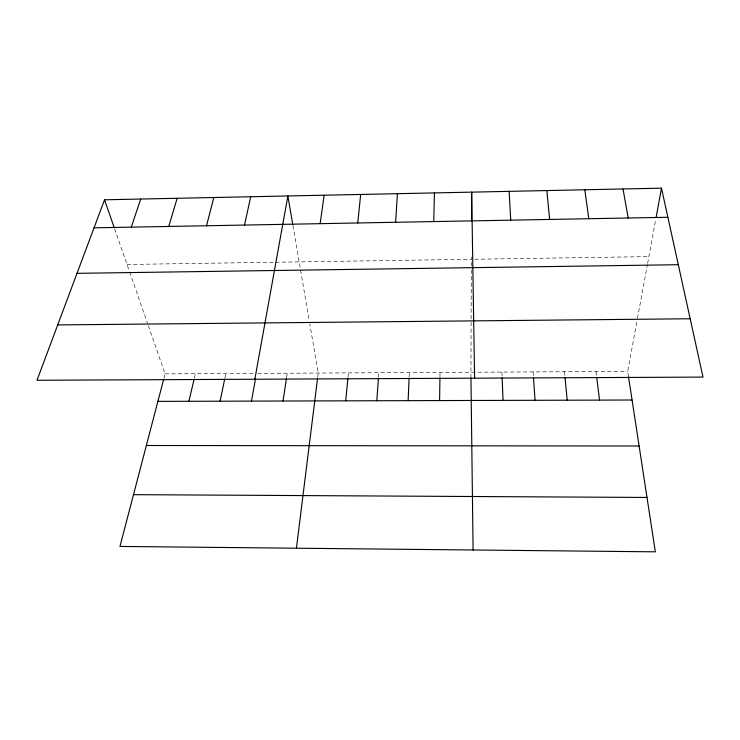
<?xml version="1.0" encoding="UTF-8"?>
<svg xmlns="http://www.w3.org/2000/svg" width="740" height="740" viewBox="0 0 740 740"><rect width="100%" height="100%" fill="white"/><g stroke="black" fill="none" stroke-linecap="round" stroke-linejoin="round"><path stroke-width="0.56" stroke-dasharray="3.7 2.78" d="M471.103 322.307L470.936 376.753M471.112 318.903L471.334 267.075M471.343 265.956L471.38 257.039M439.958 376.91L440.023 372.405M409.137 377.058L409.331 372.562M378.482 377.206L378.797 372.729M347.994 377.363L348.429 372.886M317.664 377.511L318.219 373.043L309.792 323.861M286.584 377.659L287.259 373.21M628.528 376.91L627.687 371.406L637.066 320.577M637.464 318.413L647.398 264.532M647.611 263.403L655.686 219.613M224.932 377.964L225.848 373.534M194.352 378.112L195.388 373.7M163.938 378.26L165.094 373.857L148.185 325.286M127.03 264.476L274.438 262.256M275.558 262.238L471.371 259.287M474.766 259.24L648.86 256.614M165.094 373.857L254.199 373.386M257.613 373.367L627.687 371.406M114.598 228.753L129.269 270.923M129.648 271.996L147.473 323.223M292.929 225.497L309.218 320.512M595.987 371.572L596.551 376.142M564.454 371.739L564.898 376.299M533.096 371.906L533.41 376.447M501.905 372.072L502.09 376.605"/><path stroke-width="1.11" d="M471.537 221.112L471.658 192.141L474.58 378.177M439.597 400.571L439.939 378.038M433.742 221.575L434.426 192.918M408.129 400.654L409.091 378.186M395.623 222.278L397.436 193.686M376.836 400.747L378.408 378.334M345.71 400.839L347.883 378.473M357.753 222.971L360.685 194.454M296.425 548.211L317.525 378.621M320.133 223.665L324.157 195.221M283.032 401.015L286.417 378.769M251.489 401.108L255.476 378.926M254.838 379.232L287.869 195.971L292.744 224.396M656.084 217.449L661.486 188.173L104.525 199.8L37 380.277L703 377.086L661.486 188.173M220.113 401.2L224.701 379.065M244.505 225.053L250.721 196.748M188.922 401.284L194.093 379.213M206.516 225.756L213.814 197.524M163.651 379.361L119.954 546.435L655.335 551.827L628.528 376.91M168.776 226.449L177.147 198.283M131.285 227.134L140.72 199.051M94.045 227.828L667.878 217.264M77.016 273.338L678.303 264.716M57.711 324.925L690.18 318.764M157.898 401.376L632.071 400.016M146.353 445.499L639.12 446.017M133.496 494.662L647.001 497.456M104.525 199.8L114.228 227.679M623.024 188.978L628.195 217.995M584.813 189.773L588.781 218.726M596.699 377.28L599.548 400.109M565.009 377.437L567.201 400.201M546.851 190.569L549.635 219.447M533.485 377.585L535.038 400.294M509.129 191.355L510.739 220.159M502.136 377.733L503.043 400.386M470.954 377.89L473.091 549.996"/></g></svg>
